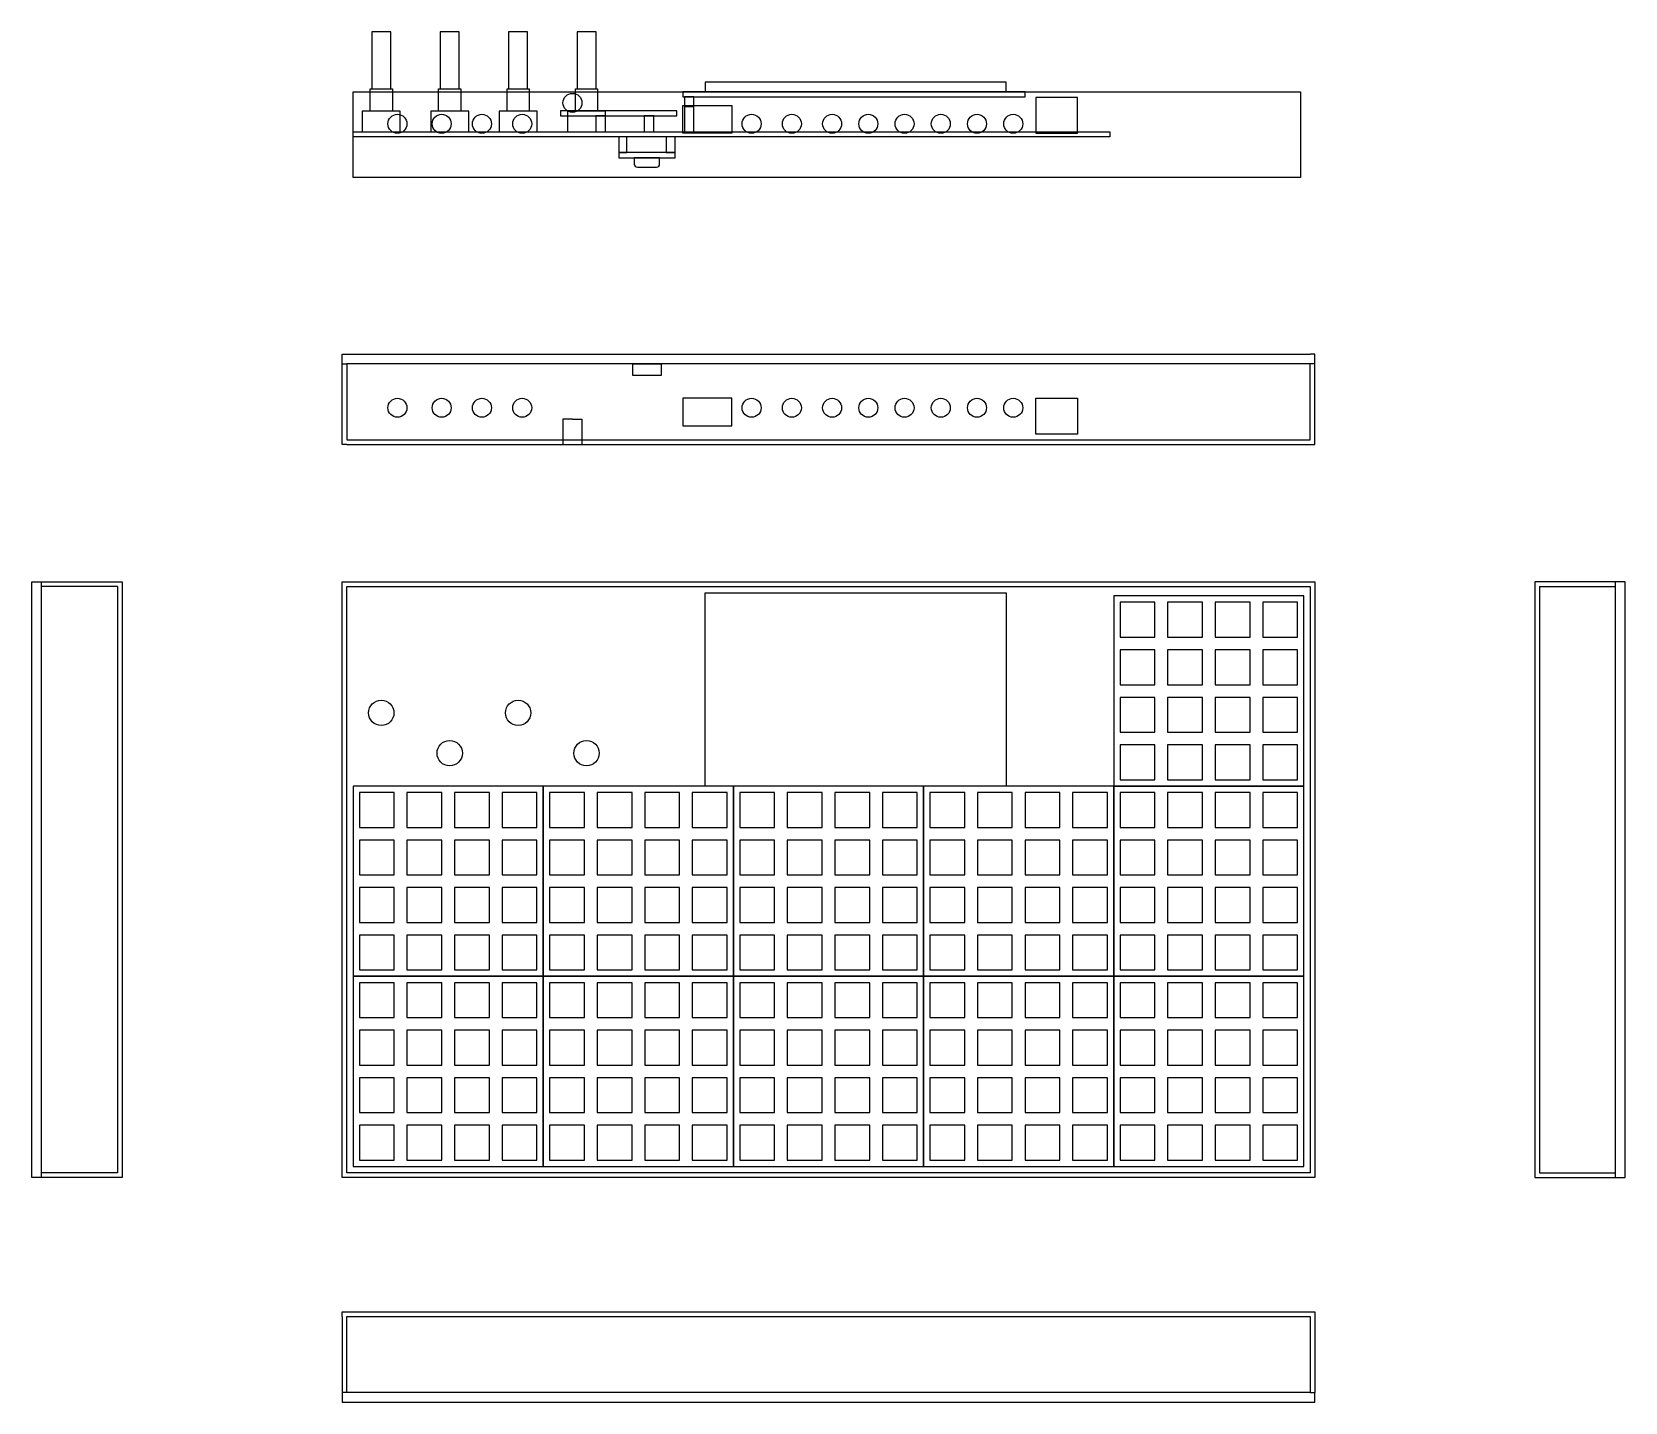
# Model space of a CAD drawing. Header units: millimetres. Extents: x -175 to 2286, y -1714 to 1134.
# Drawn here: x 510 to 1013, y -1148 to -716 of the extents above; entities that cross this region are included whole.
import ezdxf

# ---------------------------------------------------------------- set-up
doc = ezdxf.new("R2010")
doc.units = ezdxf.units.MM
for name, color, linetype in [('header', 190, 'Continuous'), ('holz', 42, 'Continuous'), ('pcb', 104, 'Continuous')]:
    doc.layers.add(name, color=color, linetype=linetype)

msp = doc.modelspace()

# ---------------------------------------------------------------- linework, layer by layer
for p, q in [((608.023, -846.009), (608.023, -820.509)), ((608.023, -820.509), (609.523, -820.509)), ((915.023, -820.509), (913.523, -820.509)), ((915.023, -846.009), (915.023, -820.509)), ((677.738, -838.009), (677.738, -846.009)), ((680.738, -838.009), (677.738, -838.009)), ((680.738, -838.009), (683.738, -838.009)), ((683.738, -838.009), (683.738, -846.009)), ((609.523, -846.009), (608.023, -846.009)), ((609.523, -846.009), (913.523, -846.009)), ((913.523, -846.009), (915.023, -846.009)), ((537.167, -889.306), (538.667, -889.306)), ((538.667, -889.306), (538.667, -1077.266)), ((985.878, -889.306), (984.378, -889.306)), ((984.378, -889.306), (984.378, -1077.266)), ((537.167, -890.806), (513.167, -890.806)), ((985.878, -890.806), (1009.878, -890.806)), ((537.167, -1075.766), (513.167, -1075.766)), ((985.878, -1075.766), (1009.878, -1075.766)), ((538.667, -1077.266), (537.167, -1077.266)), ((984.378, -1077.266), (985.878, -1077.266)), ((608.023, -1121.09), (608.023, -1145.09)), ((915.023, -1121.09), (915.023, -1145.09)), ((609.523, -1145.09), (608.023, -1145.09)), ((913.523, -1145.09), (915.023, -1145.09))]:
    msp.add_line(p, q)
for points in [[(617.413, -733.825), (623.413, -733.825), (623.413, -715.825), (617.413, -715.825)], [(639.003, -733.825), (645.003, -733.825), (645.003, -715.825), (639.003, -715.825)], [(660.593, -733.825), (666.593, -733.825), (666.593, -715.825), (660.593, -715.825)], [(682.183, -733.825), (688.183, -733.825), (688.183, -715.825), (682.183, -715.825)], [(616.913, -733.825), (623.913, -733.825), (623.913, -740.825), (616.913, -740.825)], [(638.503, -733.825), (645.503, -733.825), (645.503, -740.825), (638.503, -740.825)], [(660.093, -733.825), (667.093, -733.825), (667.093, -740.825), (660.093, -740.825)], [(681.683, -733.825), (688.683, -733.825), (688.683, -740.825), (681.683, -740.825)], [(722.581, -734.725), (817.581, -734.725), (817.581, -731.725), (722.581, -731.725)], [(611.523, -734.725), (910.49, -734.725), (910.49, -761.725), (611.523, -761.725)], [(826.919, -747.825), (840.119, -747.825), (840.119, -736.525), (826.919, -736.525)], [(614.413, -747.325), (626.413, -747.325), (626.413, -740.825), (614.413, -740.825)], [(636.003, -747.325), (648.003, -747.325), (648.003, -740.825), (636.003, -740.825)], [(657.593, -747.325), (669.593, -747.325), (669.593, -740.825), (657.593, -740.825)], [(679.183, -747.325), (691.183, -747.325), (691.183, -740.825), (679.183, -740.825)], [(731.033, -739.085), (731.033, -747.825), (715.533, -747.825), (715.533, -739.085)], [(609.523, -844.509), (913.523, -844.509), (913.523, -820.509), (609.523, -820.509)], [(699.749, -820.509), (708.749, -820.509), (708.749, -824.209), (699.749, -824.209)], [(731.033, -840.149), (731.033, -831.409), (715.533, -831.409), (715.533, -840.149)], [(826.919, -831.409), (840.119, -831.409), (840.119, -842.709), (826.919, -842.709)], [(608.023, -889.306), (915.023, -889.306), (915.023, -1077.266), (608.023, -1077.266)], [(609.523, -890.806), (913.523, -890.806), (913.523, -1075.766), (609.523, -1075.766)], [(722.581, -892.806), (817.581, -892.806), (817.581, -953.766), (722.581, -953.766)], [(851.523, -953.766), (911.523, -953.766), (911.523, -893.766), (851.523, -893.766)], [(853.523, -906.766), (864.523, -906.766), (864.523, -895.766), (853.523, -895.766)], [(868.523, -906.766), (879.523, -906.766), (879.523, -895.766), (868.523, -895.766)], [(883.523, -906.766), (894.523, -906.766), (894.523, -895.766), (883.523, -895.766)], [(898.523, -906.766), (909.523, -906.766), (909.523, -895.766), (898.523, -895.766)], [(853.523, -921.766), (864.523, -921.766), (864.523, -910.766), (853.523, -910.766)], [(868.523, -921.766), (879.523, -921.766), (879.523, -910.766), (868.523, -910.766)], [(883.523, -921.766), (894.523, -921.766), (894.523, -910.766), (883.523, -910.766)], [(898.523, -921.766), (909.523, -921.766), (909.523, -910.766), (898.523, -910.766)], [(853.523, -936.766), (864.523, -936.766), (864.523, -925.766), (853.523, -925.766)], [(868.523, -936.766), (879.523, -936.766), (879.523, -925.766), (868.523, -925.766)], [(883.523, -936.766), (894.523, -936.766), (894.523, -925.766), (883.523, -925.766)], [(898.523, -936.766), (909.523, -936.766), (909.523, -925.766), (898.523, -925.766)], [(853.523, -951.766), (864.523, -951.766), (864.523, -940.766), (853.523, -940.766)], [(868.523, -951.766), (879.523, -951.766), (879.523, -940.766), (868.523, -940.766)], [(883.523, -951.766), (894.523, -951.766), (894.523, -940.766), (883.523, -940.766)], [(898.523, -951.766), (909.523, -951.766), (909.523, -940.766), (898.523, -940.766)], [(611.523, -1013.766), (671.523, -1013.766), (671.523, -953.766), (611.523, -953.766)], [(671.523, -1013.766), (731.523, -1013.766), (731.523, -953.766), (671.523, -953.766)], [(731.523, -1013.766), (791.523, -1013.766), (791.523, -953.766), (731.523, -953.766)], [(791.523, -1013.766), (851.523, -1013.766), (851.523, -953.766), (791.523, -953.766)], [(851.523, -1013.766), (911.523, -1013.766), (911.523, -953.766), (851.523, -953.766)], [(613.523, -966.766), (624.523, -966.766), (624.523, -955.766), (613.523, -955.766)], [(628.523, -966.766), (639.523, -966.766), (639.523, -955.766), (628.523, -955.766)], [(643.523, -966.766), (654.523, -966.766), (654.523, -955.766), (643.523, -955.766)], [(658.523, -966.766), (669.523, -966.766), (669.523, -955.766), (658.523, -955.766)], [(673.523, -966.766), (684.523, -966.766), (684.523, -955.766), (673.523, -955.766)], [(688.523, -966.766), (699.523, -966.766), (699.523, -955.766), (688.523, -955.766)], [(703.523, -966.766), (714.523, -966.766), (714.523, -955.766), (703.523, -955.766)], [(718.523, -966.766), (729.523, -966.766), (729.523, -955.766), (718.523, -955.766)], [(733.523, -966.766), (744.523, -966.766), (744.523, -955.766), (733.523, -955.766)], [(748.523, -966.766), (759.523, -966.766), (759.523, -955.766), (748.523, -955.766)], [(763.523, -966.766), (774.523, -966.766), (774.523, -955.766), (763.523, -955.766)], [(778.523, -966.766), (789.523, -966.766), (789.523, -955.766), (778.523, -955.766)], [(793.523, -966.766), (804.523, -966.766), (804.523, -955.766), (793.523, -955.766)], [(808.523, -966.766), (819.523, -966.766), (819.523, -955.766), (808.523, -955.766)], [(823.523, -966.766), (834.523, -966.766), (834.523, -955.766), (823.523, -955.766)], [(838.523, -966.766), (849.523, -966.766), (849.523, -955.766), (838.523, -955.766)], [(853.523, -966.766), (864.523, -966.766), (864.523, -955.766), (853.523, -955.766)], [(868.523, -966.766), (879.523, -966.766), (879.523, -955.766), (868.523, -955.766)], [(883.523, -966.766), (894.523, -966.766), (894.523, -955.766), (883.523, -955.766)], [(898.523, -966.766), (909.523, -966.766), (909.523, -955.766), (898.523, -955.766)], [(613.523, -981.766), (624.523, -981.766), (624.523, -970.766), (613.523, -970.766)], [(628.523, -981.766), (639.523, -981.766), (639.523, -970.766), (628.523, -970.766)], [(643.523, -981.766), (654.523, -981.766), (654.523, -970.766), (643.523, -970.766)], [(658.523, -981.766), (669.523, -981.766), (669.523, -970.766), (658.523, -970.766)], [(673.523, -981.766), (684.523, -981.766), (684.523, -970.766), (673.523, -970.766)], [(688.523, -981.766), (699.523, -981.766), (699.523, -970.766), (688.523, -970.766)], [(703.523, -981.766), (714.523, -981.766), (714.523, -970.766), (703.523, -970.766)], [(718.523, -981.766), (729.523, -981.766), (729.523, -970.766), (718.523, -970.766)], [(733.523, -981.766), (744.523, -981.766), (744.523, -970.766), (733.523, -970.766)], [(748.523, -981.766), (759.523, -981.766), (759.523, -970.766), (748.523, -970.766)], [(763.523, -981.766), (774.523, -981.766), (774.523, -970.766), (763.523, -970.766)], [(778.523, -981.766), (789.523, -981.766), (789.523, -970.766), (778.523, -970.766)], [(793.523, -981.766), (804.523, -981.766), (804.523, -970.766), (793.523, -970.766)], [(808.523, -981.766), (819.523, -981.766), (819.523, -970.766), (808.523, -970.766)], [(823.523, -981.766), (834.523, -981.766), (834.523, -970.766), (823.523, -970.766)], [(838.523, -981.766), (849.523, -981.766), (849.523, -970.766), (838.523, -970.766)], [(853.523, -981.766), (864.523, -981.766), (864.523, -970.766), (853.523, -970.766)], [(868.523, -981.766), (879.523, -981.766), (879.523, -970.766), (868.523, -970.766)], [(883.523, -981.766), (894.523, -981.766), (894.523, -970.766), (883.523, -970.766)], [(898.523, -981.766), (909.523, -981.766), (909.523, -970.766), (898.523, -970.766)], [(613.523, -996.766), (624.523, -996.766), (624.523, -985.766), (613.523, -985.766)], [(628.523, -996.766), (639.523, -996.766), (639.523, -985.766), (628.523, -985.766)], [(643.523, -996.766), (654.523, -996.766), (654.523, -985.766), (643.523, -985.766)], [(658.523, -996.766), (669.523, -996.766), (669.523, -985.766), (658.523, -985.766)], [(673.523, -996.766), (684.523, -996.766), (684.523, -985.766), (673.523, -985.766)], [(688.523, -996.766), (699.523, -996.766), (699.523, -985.766), (688.523, -985.766)], [(703.523, -996.766), (714.523, -996.766), (714.523, -985.766), (703.523, -985.766)], [(718.523, -996.766), (729.523, -996.766), (729.523, -985.766), (718.523, -985.766)], [(733.523, -996.766), (744.523, -996.766), (744.523, -985.766), (733.523, -985.766)], [(748.523, -996.766), (759.523, -996.766), (759.523, -985.766), (748.523, -985.766)], [(763.523, -996.766), (774.523, -996.766), (774.523, -985.766), (763.523, -985.766)], [(778.523, -996.766), (789.523, -996.766), (789.523, -985.766), (778.523, -985.766)], [(793.523, -996.766), (804.523, -996.766), (804.523, -985.766), (793.523, -985.766)], [(808.523, -996.766), (819.523, -996.766), (819.523, -985.766), (808.523, -985.766)], [(823.523, -996.766), (834.523, -996.766), (834.523, -985.766), (823.523, -985.766)], [(838.523, -996.766), (849.523, -996.766), (849.523, -985.766), (838.523, -985.766)], [(853.523, -996.766), (864.523, -996.766), (864.523, -985.766), (853.523, -985.766)], [(868.523, -996.766), (879.523, -996.766), (879.523, -985.766), (868.523, -985.766)], [(883.523, -996.766), (894.523, -996.766), (894.523, -985.766), (883.523, -985.766)], [(898.523, -996.766), (909.523, -996.766), (909.523, -985.766), (898.523, -985.766)], [(613.523, -1011.766), (624.523, -1011.766), (624.523, -1000.766), (613.523, -1000.766)], [(628.523, -1011.766), (639.523, -1011.766), (639.523, -1000.766), (628.523, -1000.766)], [(643.523, -1011.766), (654.523, -1011.766), (654.523, -1000.766), (643.523, -1000.766)], [(658.523, -1011.766), (669.523, -1011.766), (669.523, -1000.766), (658.523, -1000.766)], [(673.523, -1011.766), (684.523, -1011.766), (684.523, -1000.766), (673.523, -1000.766)], [(688.523, -1011.766), (699.523, -1011.766), (699.523, -1000.766), (688.523, -1000.766)], [(703.523, -1011.766), (714.523, -1011.766), (714.523, -1000.766), (703.523, -1000.766)], [(718.523, -1011.766), (729.523, -1011.766), (729.523, -1000.766), (718.523, -1000.766)], [(733.523, -1011.766), (744.523, -1011.766), (744.523, -1000.766), (733.523, -1000.766)], [(748.523, -1011.766), (759.523, -1011.766), (759.523, -1000.766), (748.523, -1000.766)], [(763.523, -1011.766), (774.523, -1011.766), (774.523, -1000.766), (763.523, -1000.766)], [(778.523, -1011.766), (789.523, -1011.766), (789.523, -1000.766), (778.523, -1000.766)], [(793.523, -1011.766), (804.523, -1011.766), (804.523, -1000.766), (793.523, -1000.766)], [(808.523, -1011.766), (819.523, -1011.766), (819.523, -1000.766), (808.523, -1000.766)], [(823.523, -1011.766), (834.523, -1011.766), (834.523, -1000.766), (823.523, -1000.766)], [(838.523, -1011.766), (849.523, -1011.766), (849.523, -1000.766), (838.523, -1000.766)], [(853.523, -1011.766), (864.523, -1011.766), (864.523, -1000.766), (853.523, -1000.766)], [(868.523, -1011.766), (879.523, -1011.766), (879.523, -1000.766), (868.523, -1000.766)], [(883.523, -1011.766), (894.523, -1011.766), (894.523, -1000.766), (883.523, -1000.766)], [(898.523, -1011.766), (909.523, -1011.766), (909.523, -1000.766), (898.523, -1000.766)], [(611.523, -1073.766), (671.523, -1073.766), (671.523, -1013.766), (611.523, -1013.766)], [(671.523, -1073.766), (731.523, -1073.766), (731.523, -1013.766), (671.523, -1013.766)], [(731.523, -1073.766), (791.523, -1073.766), (791.523, -1013.766), (731.523, -1013.766)], [(791.523, -1073.766), (851.523, -1073.766), (851.523, -1013.766), (791.523, -1013.766)], [(851.523, -1073.766), (911.523, -1073.766), (911.523, -1013.766), (851.523, -1013.766)], [(613.523, -1026.766), (624.523, -1026.766), (624.523, -1015.766), (613.523, -1015.766)], [(628.523, -1026.766), (639.523, -1026.766), (639.523, -1015.766), (628.523, -1015.766)], [(643.523, -1026.766), (654.523, -1026.766), (654.523, -1015.766), (643.523, -1015.766)], [(658.523, -1026.766), (669.523, -1026.766), (669.523, -1015.766), (658.523, -1015.766)], [(673.523, -1026.766), (684.523, -1026.766), (684.523, -1015.766), (673.523, -1015.766)], [(688.523, -1026.766), (699.523, -1026.766), (699.523, -1015.766), (688.523, -1015.766)], [(703.523, -1026.766), (714.523, -1026.766), (714.523, -1015.766), (703.523, -1015.766)], [(718.523, -1026.766), (729.523, -1026.766), (729.523, -1015.766), (718.523, -1015.766)], [(733.523, -1026.766), (744.523, -1026.766), (744.523, -1015.766), (733.523, -1015.766)], [(748.523, -1026.766), (759.523, -1026.766), (759.523, -1015.766), (748.523, -1015.766)], [(763.523, -1026.766), (774.523, -1026.766), (774.523, -1015.766), (763.523, -1015.766)], [(778.523, -1026.766), (789.523, -1026.766), (789.523, -1015.766), (778.523, -1015.766)], [(793.523, -1026.766), (804.523, -1026.766), (804.523, -1015.766), (793.523, -1015.766)], [(808.523, -1026.766), (819.523, -1026.766), (819.523, -1015.766), (808.523, -1015.766)], [(823.523, -1026.766), (834.523, -1026.766), (834.523, -1015.766), (823.523, -1015.766)], [(838.523, -1026.766), (849.523, -1026.766), (849.523, -1015.766), (838.523, -1015.766)], [(853.523, -1026.766), (864.523, -1026.766), (864.523, -1015.766), (853.523, -1015.766)], [(868.523, -1026.766), (879.523, -1026.766), (879.523, -1015.766), (868.523, -1015.766)], [(883.523, -1026.766), (894.523, -1026.766), (894.523, -1015.766), (883.523, -1015.766)], [(898.523, -1026.766), (909.523, -1026.766), (909.523, -1015.766), (898.523, -1015.766)], [(613.523, -1041.766), (624.523, -1041.766), (624.523, -1030.766), (613.523, -1030.766)], [(628.523, -1041.766), (639.523, -1041.766), (639.523, -1030.766), (628.523, -1030.766)], [(643.523, -1041.766), (654.523, -1041.766), (654.523, -1030.766), (643.523, -1030.766)], [(658.523, -1041.766), (669.523, -1041.766), (669.523, -1030.766), (658.523, -1030.766)], [(673.523, -1041.766), (684.523, -1041.766), (684.523, -1030.766), (673.523, -1030.766)], [(688.523, -1041.766), (699.523, -1041.766), (699.523, -1030.766), (688.523, -1030.766)], [(703.523, -1041.766), (714.523, -1041.766), (714.523, -1030.766), (703.523, -1030.766)], [(718.523, -1041.766), (729.523, -1041.766), (729.523, -1030.766), (718.523, -1030.766)], [(733.523, -1041.766), (744.523, -1041.766), (744.523, -1030.766), (733.523, -1030.766)], [(748.523, -1041.766), (759.523, -1041.766), (759.523, -1030.766), (748.523, -1030.766)], [(763.523, -1041.766), (774.523, -1041.766), (774.523, -1030.766), (763.523, -1030.766)], [(778.523, -1041.766), (789.523, -1041.766), (789.523, -1030.766), (778.523, -1030.766)], [(793.523, -1041.766), (804.523, -1041.766), (804.523, -1030.766), (793.523, -1030.766)], [(808.523, -1041.766), (819.523, -1041.766), (819.523, -1030.766), (808.523, -1030.766)], [(823.523, -1041.766), (834.523, -1041.766), (834.523, -1030.766), (823.523, -1030.766)], [(838.523, -1041.766), (849.523, -1041.766), (849.523, -1030.766), (838.523, -1030.766)], [(853.523, -1041.766), (864.523, -1041.766), (864.523, -1030.766), (853.523, -1030.766)], [(868.523, -1041.766), (879.523, -1041.766), (879.523, -1030.766), (868.523, -1030.766)], [(883.523, -1041.766), (894.523, -1041.766), (894.523, -1030.766), (883.523, -1030.766)], [(898.523, -1041.766), (909.523, -1041.766), (909.523, -1030.766), (898.523, -1030.766)], [(613.523, -1056.766), (624.523, -1056.766), (624.523, -1045.766), (613.523, -1045.766)], [(628.523, -1056.766), (639.523, -1056.766), (639.523, -1045.766), (628.523, -1045.766)], [(643.523, -1056.766), (654.523, -1056.766), (654.523, -1045.766), (643.523, -1045.766)], [(658.523, -1056.766), (669.523, -1056.766), (669.523, -1045.766), (658.523, -1045.766)], [(673.523, -1056.766), (684.523, -1056.766), (684.523, -1045.766), (673.523, -1045.766)], [(688.523, -1056.766), (699.523, -1056.766), (699.523, -1045.766), (688.523, -1045.766)], [(703.523, -1056.766), (714.523, -1056.766), (714.523, -1045.766), (703.523, -1045.766)], [(718.523, -1056.766), (729.523, -1056.766), (729.523, -1045.766), (718.523, -1045.766)], [(733.523, -1056.766), (744.523, -1056.766), (744.523, -1045.766), (733.523, -1045.766)], [(748.523, -1056.766), (759.523, -1056.766), (759.523, -1045.766), (748.523, -1045.766)], [(763.523, -1056.766), (774.523, -1056.766), (774.523, -1045.766), (763.523, -1045.766)], [(778.523, -1056.766), (789.523, -1056.766), (789.523, -1045.766), (778.523, -1045.766)], [(793.523, -1056.766), (804.523, -1056.766), (804.523, -1045.766), (793.523, -1045.766)], [(808.523, -1056.766), (819.523, -1056.766), (819.523, -1045.766), (808.523, -1045.766)], [(823.523, -1056.766), (834.523, -1056.766), (834.523, -1045.766), (823.523, -1045.766)], [(838.523, -1056.766), (849.523, -1056.766), (849.523, -1045.766), (838.523, -1045.766)], [(853.523, -1056.766), (864.523, -1056.766), (864.523, -1045.766), (853.523, -1045.766)], [(868.523, -1056.766), (879.523, -1056.766), (879.523, -1045.766), (868.523, -1045.766)], [(883.523, -1056.766), (894.523, -1056.766), (894.523, -1045.766), (883.523, -1045.766)], [(898.523, -1056.766), (909.523, -1056.766), (909.523, -1045.766), (898.523, -1045.766)], [(613.523, -1071.766), (624.523, -1071.766), (624.523, -1060.766), (613.523, -1060.766)], [(628.523, -1071.766), (639.523, -1071.766), (639.523, -1060.766), (628.523, -1060.766)], [(643.523, -1071.766), (654.523, -1071.766), (654.523, -1060.766), (643.523, -1060.766)], [(658.523, -1071.766), (669.523, -1071.766), (669.523, -1060.766), (658.523, -1060.766)], [(673.523, -1071.766), (684.523, -1071.766), (684.523, -1060.766), (673.523, -1060.766)], [(688.523, -1071.766), (699.523, -1071.766), (699.523, -1060.766), (688.523, -1060.766)], [(703.523, -1071.766), (714.523, -1071.766), (714.523, -1060.766), (703.523, -1060.766)], [(718.523, -1071.766), (729.523, -1071.766), (729.523, -1060.766), (718.523, -1060.766)], [(733.523, -1071.766), (744.523, -1071.766), (744.523, -1060.766), (733.523, -1060.766)], [(748.523, -1071.766), (759.523, -1071.766), (759.523, -1060.766), (748.523, -1060.766)], [(763.523, -1071.766), (774.523, -1071.766), (774.523, -1060.766), (763.523, -1060.766)], [(778.523, -1071.766), (789.523, -1071.766), (789.523, -1060.766), (778.523, -1060.766)], [(793.523, -1071.766), (804.523, -1071.766), (804.523, -1060.766), (793.523, -1060.766)], [(808.523, -1071.766), (819.523, -1071.766), (819.523, -1060.766), (808.523, -1060.766)], [(823.523, -1071.766), (834.523, -1071.766), (834.523, -1060.766), (823.523, -1060.766)], [(838.523, -1071.766), (849.523, -1071.766), (849.523, -1060.766), (838.523, -1060.766)], [(853.523, -1071.766), (864.523, -1071.766), (864.523, -1060.766), (853.523, -1060.766)], [(868.523, -1071.766), (879.523, -1071.766), (879.523, -1060.766), (868.523, -1060.766)], [(883.523, -1071.766), (894.523, -1071.766), (894.523, -1060.766), (883.523, -1060.766)], [(898.523, -1071.766), (909.523, -1071.766), (909.523, -1060.766), (898.523, -1060.766)], [(609.523, -1121.09), (913.523, -1121.09), (913.523, -1145.09), (609.523, -1145.09)]]:
    msp.add_lwpolyline(points, close=True)
msp.add_lwpolyline([(701.249, -758.525), (707.249, -758.525, 0.4142136), (708.249, -757.525), (708.249, -755.525), (700.249, -755.525), (700.249, -757.525, 0.4142136)], format="xyb", close=True)
for points in [[(537.167, -1077.266), (513.167, -1077.266), (513.167, -889.306), (537.167, -889.306)], [(985.878, -1077.266), (1009.878, -1077.266), (1009.878, -889.306), (985.878, -889.306)], [(537.167, -890.806), (537.167, -1075.766)], [(985.878, -890.806), (985.878, -1075.766)], [(608.023, -1121.09), (608.023, -1119.59), (915.023, -1119.59), (915.023, -1121.09)]]:
    msp.add_lwpolyline(points)
for centre, radius in [((680.738, -738.225), 3), ((625.503, -744.825), 3), ((639.473, -744.825), 3), ((652.173, -744.825), 3), ((664.873, -744.825), 3), ((737.263, -744.825), 3), ((749.963, -744.825), 3), ((762.663, -744.825), 3), ((774.093, -744.825), 3), ((785.523, -744.825), 3), ((796.953, -744.825), 3), ((808.383, -744.825), 3), ((819.813, -744.825), 3), ((625.503, -834.409), 3), ((639.473, -834.409), 3), ((652.173, -834.409), 3), ((664.873, -834.409), 3), ((737.263, -834.409), 3), ((749.963, -834.409), 3), ((762.663, -834.409), 3), ((774.093, -834.409), 3), ((785.523, -834.409), 3), ((796.953, -834.409), 3), ((808.383, -834.409), 3), ((819.813, -834.409), 3), ((620.413, -930.665), 4), ((663.593, -930.665), 4), ((642.003, -943.365), 4), ((685.183, -943.365), 4)]:
    msp.add_circle(centre, radius)
at = {"layer": 'header'}
for points in [[(716.081, -739.325), (719.081, -739.325), (719.081, -736.325), (716.081, -736.325)], [(688.128, -747.325), (691.128, -747.325), (691.128, -742.325), (688.128, -742.325)], [(703.368, -747.325), (706.368, -747.325), (706.368, -742.325), (703.368, -742.325)], [(716.081, -747.325), (719.081, -747.325), (719.081, -739.325), (716.081, -739.325)], [(695.343, -753.925), (697.863, -753.925), (697.863, -748.925), (695.343, -748.925)], [(710.353, -753.925), (713.154, -753.925), (713.154, -748.925), (710.353, -748.925)]]:
    msp.add_lwpolyline(points, close=True, dxfattribs=at)
at = {"layer": 'holz'}
for p, q in [((608.023, -820.509), (608.023, -817.509)), ((608.023, -817.509), (609.523, -817.509)), ((609.523, -817.509), (913.523, -817.509)), ((915.023, -817.509), (913.523, -817.509)), ((915.023, -820.509), (915.023, -817.509)), ((510.167, -1077.266), (510.167, -889.306)), ((510.167, -889.306), (513.167, -889.306)), ((1012.878, -889.306), (1009.878, -889.306)), ((1012.878, -1077.266), (1012.878, -889.306)), ((513.167, -1077.266), (510.167, -1077.266)), ((1009.878, -1077.266), (1012.878, -1077.266))]:
    msp.add_line(p, q, dxfattribs=at)
msp.add_lwpolyline([(608.023, -1145.09), (608.023, -1148.09), (915.023, -1148.09), (915.023, -1145.09)], dxfattribs=at)
at = {"layer": 'pcb'}
for points in [[(715.581, -736.325), (823.581, -736.325), (823.581, -734.725), (715.581, -734.725)], [(676.928, -742.325), (713.636, -742.325), (713.636, -740.725), (676.928, -740.725)], [(611.523, -747.325), (850.283, -747.325), (850.283, -748.925), (611.523, -748.925)], [(695.343, -755.525), (713.154, -755.525), (713.154, -753.925), (695.343, -753.925)]]:
    msp.add_lwpolyline(points, close=True, dxfattribs=at)

doc.saveas('drawing.dxf')
